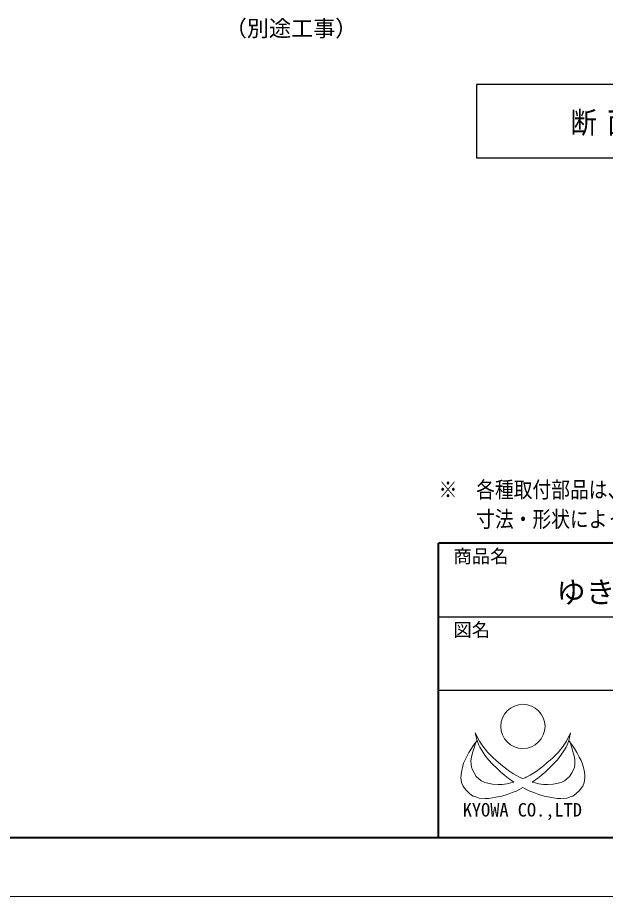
# Model space of a CAD drawing. Units: millimetres on the paper. Extents: x -210 to 210, y -148 to 150.
# Drawn here: x 24.8 to 104.7, y -148.5 to -29.1 of the extents above; entities that cross this region are included whole.
import ezdxf
from ezdxf.enums import TextEntityAlignment as Align

# ---------------------------------------------------------------- set-up
doc = ezdxf.new("R2010")
doc.units = ezdxf.units.MM
for name, color, linetype, lineweight in [('0-4', 5, 'Continuous', 9), ('F-0_通り芯', 6, 'Continuous', 9), ('F-F_その他03', 2, 'Continuous', 25)]:
    doc.layers.add(name, color=color, linetype=linetype, lineweight=lineweight)
doc.layers.add('F-4_文字', color=4, linetype='Continuous')
doc.styles.add('ＭＳ ゴシック', font='')
doc.styles.get('ＭＳ ゴシック').set_extended_font_data('MS Gothic')

msp = doc.modelspace()

# ---------------------------------------------------------------- linework, layer by layer
at = {"layer": '0-4', "color": 2, "lineweight": 25}
for p, q in [((87.165, -38.179), (87.165, -48.179)), ((147.165, -38.179), (87.165, -38.179))]:
    msp.add_line(p, q, dxfattribs=at)
msp.add_lwpolyline([(87.165, -48.179), (147.165, -48.179), (147.165, -38.179)], dxfattribs=at)
at = {"layer": 'F-0_通り芯', "color": 3, "lineweight": 40}
for p, q in [((202, -100.5), (82, -100.5)), ((82, -140.5), (82, -100.5)), ((-188, -140.5), (202, -140.5))]:
    msp.add_line(p, q, dxfattribs=at)
at = {"layer": 'F-0_通り芯', "color": 2, "lineweight": 25}
for p, q in [((82, -110.5), (202, -110.5)), ((82, -120.5), (202, -120.5))]:
    msp.add_line(p, q, dxfattribs=at)
at = {"layer": 'F-0_通り芯'}
msp.add_line((-210, -148.5), (210, -148.5), dxfattribs=at)
at = {"layer": 'F-F_その他03', "color": 5, "lineweight": 9}
for p, q in [((87.538, -127.387), (86.986, -126.27)), ((86.986, -126.27), (87.231, -127.324)), ((99.378, -127.387), (99.93, -126.27)), ((99.93, -126.27), (99.685, -127.324)), ((86.766, -128.429), (87.038, -127.576)), ((100.15, -128.429), (99.878, -127.576)), ((85.541, -130.027), (85.389, -130.412)), ((85.541, -130.027), (85.799, -129.566)), ((85.799, -129.566), (86.123, -128.96)), ((101.116, -129.566), (100.793, -128.96)), ((101.374, -130.027), (101.116, -129.566)), ((101.374, -130.027), (101.527, -130.412)), ((85.23, -130.972), (85.389, -130.412)), ((101.685, -130.972), (101.527, -130.412)), ((85.033, -132.375), (85.055, -132.03)), ((91.433, -132.441), (92.221, -132.969)), ((93.168, -132.375), (93.458, -132.491)), ((93.747, -132.375), (93.458, -132.491)), ((95.482, -132.441), (94.694, -132.969)), ((101.883, -132.375), (101.861, -132.03)), ((90.414, -133.309), (90.09, -133.293)), ((91.805, -133.069), (91.283, -133.196)), ((92.221, -132.969), (91.805, -133.069)), ((93.458, -133.709), (93.047, -133.948)), ((93.458, -133.709), (93.869, -133.948)), ((94.694, -132.969), (95.11, -133.069)), ((95.11, -133.069), (95.632, -133.196)), ((96.502, -133.309), (96.826, -133.293)), ((86.483, -134.738), (86.203, -134.523)), ((86.483, -134.738), (86.687, -134.867)), ((86.687, -134.867), (86.905, -134.948)), ((100.228, -134.867), (100.01, -134.948)), ((100.433, -134.738), (100.228, -134.867)), ((100.433, -134.738), (100.713, -134.523)), ((87.507, -135.142), (86.905, -134.948)), ((88.323, -135.213), (87.507, -135.142)), ((88.766, -135.195), (88.323, -135.213)), ((89.341, -135.122), (88.766, -135.195)), ((89.791, -135.024), (89.341, -135.122)), ((97.124, -135.024), (97.574, -135.122)), ((97.574, -135.122), (98.15, -135.195)), ((98.15, -135.195), (98.592, -135.213)), ((98.592, -135.213), (99.409, -135.142)), ((99.409, -135.142), (100.01, -134.948))]:
    msp.add_line(p, q, dxfattribs=at)
for points in [[(86.755, -127.946), (87.231, -127.324), (87.444, -127.934), (87.589, -128.202)], [(87.538, -127.387), (88.008, -128.105), (88.632, -128.897)], [(99.378, -127.387), (98.908, -128.105), (98.284, -128.897)], [(100.161, -127.946), (99.685, -127.324), (99.472, -127.934), (99.327, -128.202)], [(86.755, -127.946), (86.464, -128.399), (86.123, -128.96)], [(90.09, -133.293), (89.34, -133.229), (88.882, -133.152), (88.273, -133.024), (87.795, -132.814), (87.437, -132.493), (87.118, -132.2), (86.82, -131.714), (86.588, -131.292), (86.449, -130.952), (86.412, -130.513), (86.395, -130.102), (86.469, -129.591), (86.617, -128.991), (86.766, -128.429)], [(87.589, -128.202), (87.904, -128.727), (88.298, -129.301)], [(89.762, -129.992), (89.344, -129.629), (88.632, -128.897)], [(96.826, -133.293), (97.576, -133.229), (98.033, -133.152), (98.642, -133.024), (99.12, -132.814), (99.479, -132.493), (99.797, -132.2), (100.095, -131.714), (100.328, -131.292), (100.466, -130.952), (100.504, -130.513), (100.521, -130.102), (100.446, -129.591), (100.299, -128.991), (100.15, -128.429)], [(97.153, -129.992), (97.571, -129.629), (98.284, -128.897)], [(99.327, -128.202), (99.012, -128.727), (98.617, -129.301)], [(100.161, -127.946), (100.451, -128.399), (100.793, -128.96)], [(88.298, -129.301), (88.777, -129.938), (89.328, -130.517)], [(89.762, -129.992), (90.15, -130.315), (90.682, -130.778), (91.086, -131.094), (91.681, -131.544), (92.096, -131.797), (92.488, -132.027), (93.003, -132.316), (93.168, -132.375)], [(97.153, -129.992), (96.765, -130.315), (96.234, -130.778), (95.83, -131.094), (95.234, -131.544), (94.82, -131.797), (94.428, -132.027), (93.912, -132.316), (93.747, -132.375)], [(98.617, -129.301), (98.138, -129.938), (97.587, -130.517)], [(85.23, -130.972), (85.102, -131.62), (85.055, -132.03)], [(89.328, -130.517), (89.953, -131.136), (90.457, -131.61), (90.995, -132.074), (91.433, -132.441)], [(97.587, -130.517), (96.962, -131.136), (96.459, -131.61), (95.92, -132.074), (95.482, -132.441)], [(101.685, -130.972), (101.813, -131.62), (101.861, -132.03)], [(86.203, -134.523), (85.768, -134.122), (85.522, -133.807), (85.313, -133.514), (85.129, -133.01), (85.033, -132.375)], [(100.713, -134.523), (101.148, -134.122), (101.393, -133.807), (101.603, -133.514), (101.787, -133.01), (101.883, -132.375)], [(90.414, -133.309), (90.647, -133.301), (91.283, -133.196)], [(96.502, -133.309), (96.269, -133.301), (95.632, -133.196)], [(93.047, -133.948), (92.522, -134.19), (91.996, -134.387), (91.299, -134.671), (90.575, -134.864), (89.791, -135.024)], [(93.869, -133.948), (94.393, -134.19), (94.92, -134.387), (95.617, -134.671), (96.341, -134.864), (97.124, -135.024)]]:
    msp.add_lwpolyline(points, dxfattribs=at)
msp.add_circle((93.458, -125.4), 3, dxfattribs=at)

# ---------------------------------------------------------------- texts
at = {"layer": '0-4', "color": 7, "style": 'ＭＳ ゴシック'}
msp.add_text('（別途工事）', height=2.199, dxfattribs=at).set_placement((52.944, -32.337), align=Align.BOTTOM_LEFT)
at = {"layer": '0-4', "color": 7, "insert": (99.915, -45.179), "char_height": 2.933, "attachment_point": 7, "style": 'ＭＳ ゴシック'}
msp.add_mtext('\\T1.39;\\W0.9;断面図\u3000S=1:10', dxfattribs=at)
at = {"layer": 'F-4_文字', "style": 'ＭＳ ゴシック', "width": 0.85}
for s, p in [('※\u3000各種取付部品は、取付先（雪止め金具・雪止め瓦・各屋根材の先端・軒樋吊金具等）の', (82, -95)), ('\u3000\u3000寸法・形状によっては取り付かない場合がございます。詳しくは、お問い合わせください。', (82, -99))]:
    msp.add_text(s, height=2.199, dxfattribs=at).set_placement(p, align=Align.BOTTOM_LEFT)
at = {"layer": 'F-4_文字', "color": 7, "style": 'ＭＳ ゴシック'}
for s, p in [('商品名', (84, -103.75)), ('図名', (84, -113.75))]:
    msp.add_text(s, height=1.833, dxfattribs=at).set_placement(p, align=Align.BOTTOM_LEFT)
at = {"layer": 'F-4_文字', "style": 'ＭＳ ゴシック'}
msp.add_text('ゆきもちくんＳ', height=2.933, dxfattribs=at).set_placement((98, -109.5), align=Align.BOTTOM_LEFT)
at = {"layer": 'F-F_その他03', "color": 7, "style": 'ＭＳ ゴシック'}
msp.add_text('KYOWA CO.,LTD', height=1.833, dxfattribs=at).set_placement((85.271, -138.199), align=Align.BOTTOM_LEFT)

doc.saveas('drawing.dxf')
